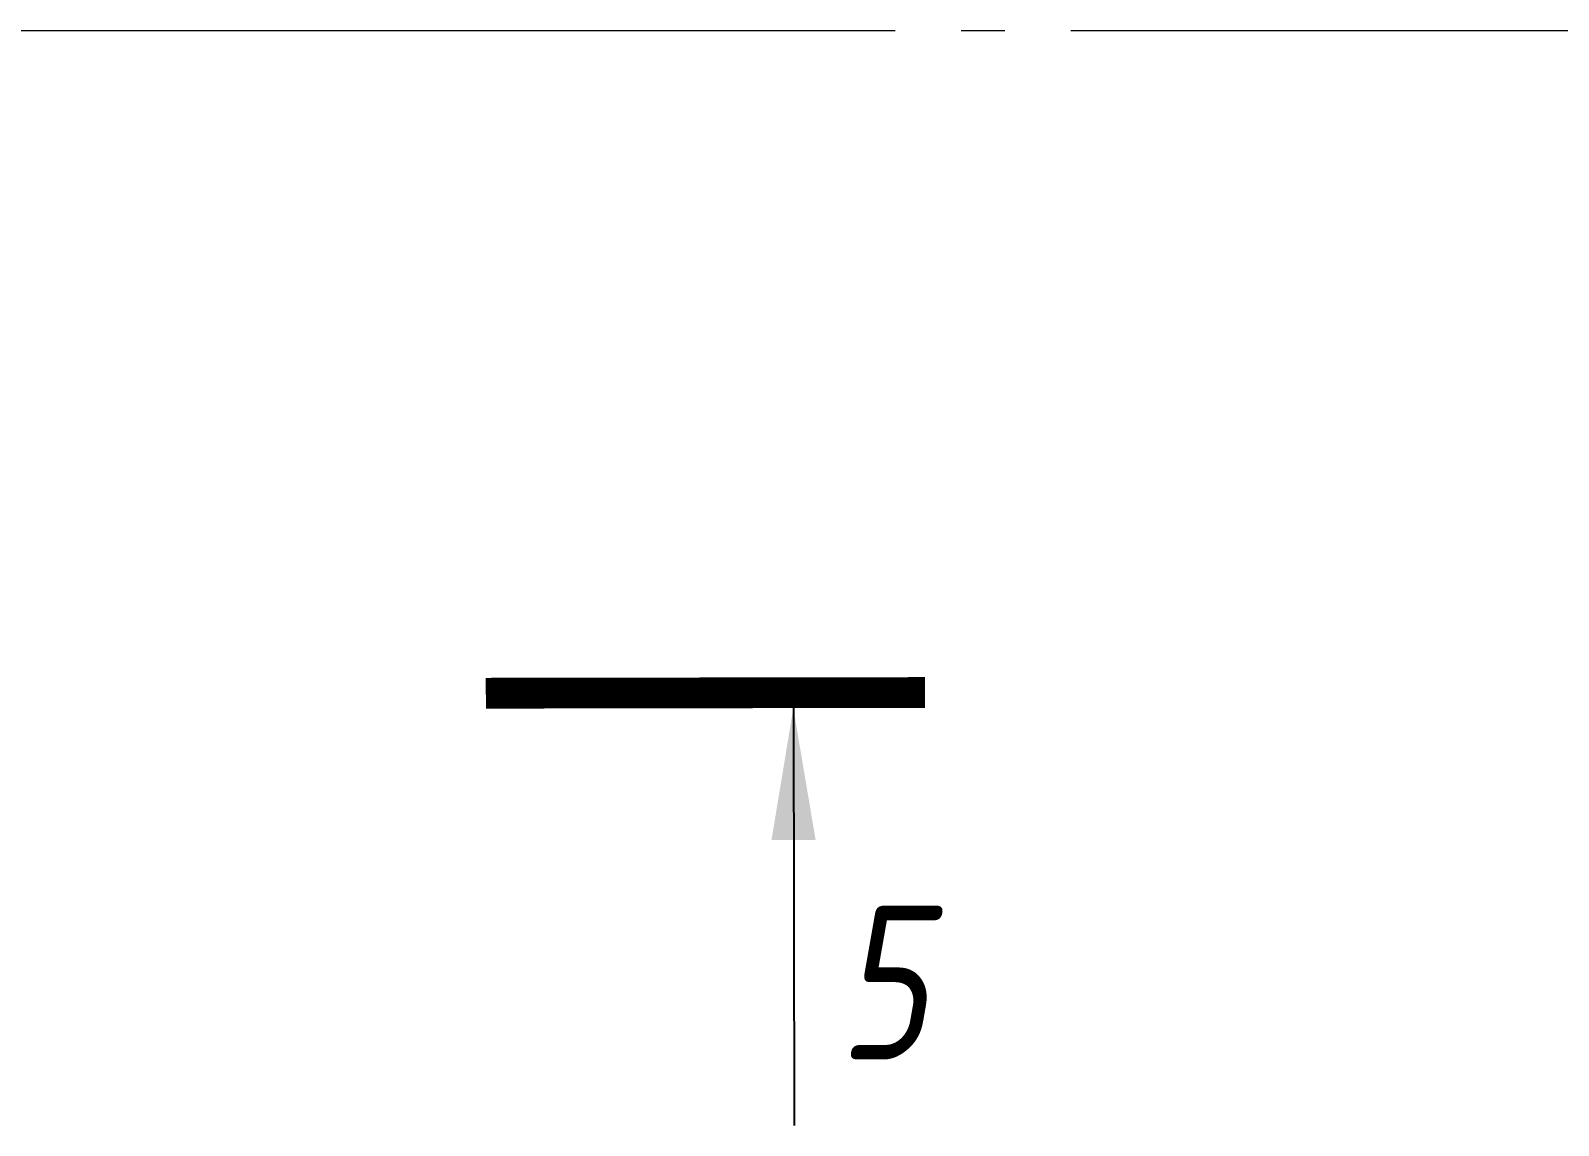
# Model space of a CAD drawing. Header units: millimetres. Extents: x -85420 to 1195317, y -69347 to 470418.
# Drawn here: x 491038 to 494516, y 62284 to 64776 of the extents above; entities that cross this region are included whole.
import ezdxf

# ---------------------------------------------------------------- set-up
doc = ezdxf.new("R2010")
doc.units = ezdxf.units.MM
for name, pattern in [('GOST2.303 6', [12, 8, -1.5, 1, -1.5]), ('ГОСТ 2.303 5', [24, 20, -1.5, 1, -1.5]), ('осевая', [50.8, 31.75, -6.35, 6.35, -6.35])]:
    doc.linetypes.add(name, pattern=pattern)
doc.layers.add('+АР_Осевые линии', color=252, linetype='GOST2.303 6', lineweight=9)
doc.layers.add('СПДС_СИМВОЛЫ', color=7, linetype='Continuous', lineweight=25)
doc.layers.add('ОСИ', color=7, linetype='осевая', lineweight=13, true_color=0x999999)
doc.styles.add('ГОСТ 2.304', font='CS_Gost2304.shx', dxfattribs={"oblique": 10})

# ---------------------------------------------------------------- blocks, each defined once
blk = doc.blocks.new('A$C314F1C93')
at = {"layer": '+АР_Осевые линии', "linetype": 'ГОСТ 2.303 5', "lineweight": 0, "ltscale": 100}
blk.add_lwpolyline([(-4200, 49450), (75280, 49450)], dxfattribs=at)

msp = doc.modelspace()

# ---------------------------------------------------------------- block references
at = {"layer": 'ОСИ', "ltscale": 40}
msp.add_blockref('A$C314F1C93', (430406.4, 15326.4, 0), dxfattribs=at)

# ---------------------------------------------------------------- next in the draw order: linework, layer by layer
at = {"layer": 'СПДС_СИМВОЛЫ', "linetype": 'Continuous', "lineweight": 25, "ltscale": 100}
msp.add_line((492774.6, 63234.1), (492776.1, 62284.1), dxfattribs=at)
at = {"layer": 'СПДС_СИМВОЛЫ', "linetype": 'Continuous', "lineweight": 25, "ltscale": 100, "const_width": 70}
msp.add_lwpolyline([(493074.5, 63269.6), (492074.5, 63268)], dxfattribs=at)
at = {"layer": 'СПДС_СИМВОЛЫ', "linetype": 'Continuous', "lineweight": 25, "ltscale": 100}
msp.add_solid([(492774.6, 63234.1), (492825.3, 62933.8), (492724.8, 62933.6)], dxfattribs=at)

# ---------------------------------------------------------------- next in the draw order: texts
at = {"layer": 'СПДС_СИМВОЛЫ', "color": 7, "linetype": 'Continuous', "lineweight": 25, "ltscale": 100, "style": 'ГОСТ 2.304', "oblique": 10}
msp.add_text('5', height=350, dxfattribs=at).set_placement((492875.9, 62434.5))

doc.saveas('drawing.dxf')
